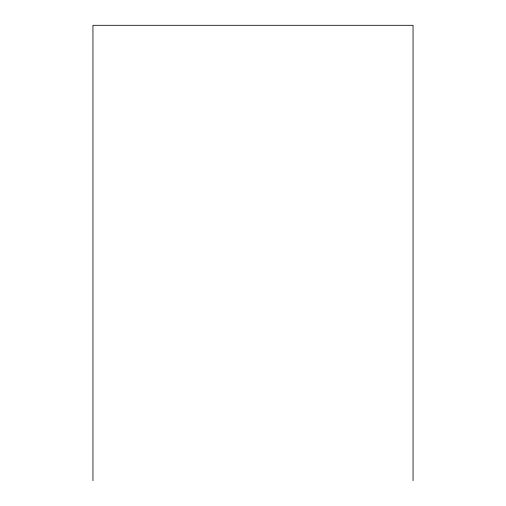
<?xml version="1.0" encoding="UTF-8"?>
<svg xmlns="http://www.w3.org/2000/svg" width="506" height="506" viewBox="0 0 506 506"><rect width="100%" height="100%" fill="white"/><g stroke="black" fill="none" stroke-linecap="round" stroke-linejoin="round"><path stroke-width="0.76" d="M413.048 480.7L413.048 25.3L92.952 25.3L92.952 480.7"/></g></svg>
